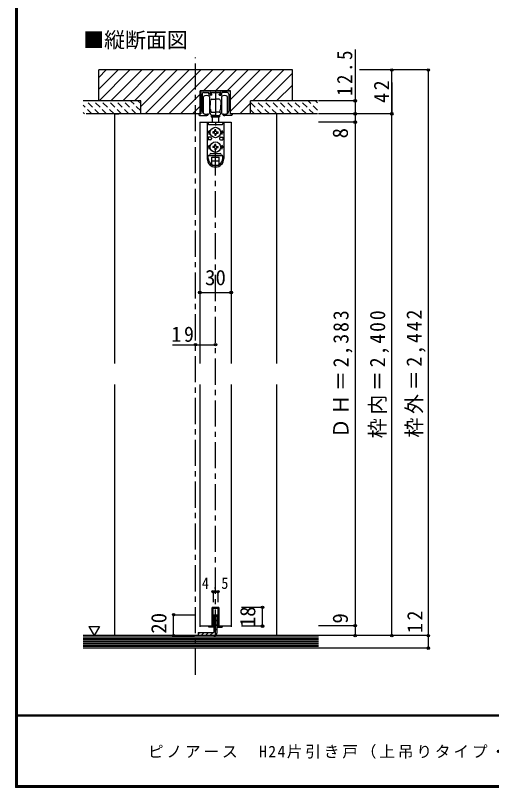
# Model space of a CAD drawing. Units: millimetres at full size, sheet at 1:5. Extents: x -973 to 977, y -718 to 696.
# Drawn here: x -973 to -518, y -701 to 38 of the extents above; entities that cross this region are included whole.
import ezdxf
from ezdxf.enums import TextEntityAlignment as Align

# ---------------------------------------------------------------- set-up
doc = ezdxf.new("R2010")
doc.units = ezdxf.units.MM
doc.header["$LTSCALE"] = 5
doc.header["$PDMODE"] = 32
doc.header["$PDSIZE"] = 2.5
doc.linetypes.add('CHAIN1', pattern=[8, 5, -1, 1, -1])
doc.linetypes.add('DASHED1', pattern=[1.8, 1.2, -0.6])
for name, color, linetype in [('0-1_通り芯', 4, 'CHAIN1'), ('0-3_仕上げ', 2, 'Continuous'), ('0-4_枠', 3, 'Continuous'), ('0-6_扉', 2, 'Continuous'), ('0-7_金物', 7, 'Continuous'), ('0-A_文字', 7, 'Continuous'), ('0-B_寸法', 7, 'Continuous'), ('0-C_ハッチ', 4, 'DASHED1'), ('F-1_枠', 6, 'Continuous'), ('F-A_文字', 7, 'Continuous')]:
    doc.layers.add(name, color=color, linetype=linetype)
doc.styles.add('ＭＳ ゴシック', font='')
doc.styles.get('ＭＳ ゴシック').set_extended_font_data('MS Gothic')

msp = doc.modelspace()

# ---------------------------------------------------------------- linework, layer by layer
at = {"layer": '0-1_通り芯'}
for p, q in [((-801.096, -593.168), (-801.096, -2.5)), ((-782.096, -555.5), (-782.096, -90.5))]:
    msp.add_line(p, q, dxfattribs=at)
at = {"layer": '0-3_仕上げ'}
for p, q in [((-683.596, -555.5), (-908.596, -555.5)), ((-683.596, -567.5), (-908.596, -567.5))]:
    msp.add_line(p, q, dxfattribs=at)
at = {"layer": '0-3_仕上げ', "color": 7}
for p, q in [((-683.596, -557), (-908.596, -557)), ((-683.596, -558.5), (-908.596, -558.5)), ((-683.596, -560), (-908.596, -560)), ((-683.596, -561.5), (-908.596, -561.5)), ((-683.596, -563), (-908.596, -563)), ((-683.596, -564.5), (-908.596, -564.5)), ((-683.596, -566), (-908.596, -566))]:
    msp.add_line(p, q, dxfattribs=at)
at = {"layer": '0-4_枠'}
for p, q in [((-796.496, -56.5), (-905.708, -56.5)), ((-684.596, -56.5), (-767.696, -56.5))]:
    msp.add_line(p, q, dxfattribs=at)
at = {"layer": '0-4_枠', "color": 4}
for p, q in [((-878.596, -56.5), (-874.596, -56.5)), ((-878.596, -56.5), (-878.596, -295.251)), ((-723.596, -56.5), (-727.596, -56.5)), ((-723.596, -295.251), (-723.596, -56.5)), ((-878.596, -315.251), (-878.596, -555.5)), ((-723.596, -555.5), (-723.596, -315.251))]:
    msp.add_line(p, q, dxfattribs=at)
at = {"layer": '0-6_扉', "color": 6}
for p, q in [((-797.096, -64.302), (-797.096, -295.251)), ((-767.096, -64.302), (-767.096, -295.251)), ((-797.096, -315.251), (-797.096, -547)), ((-767.096, -315.251), (-767.096, -547)), ((-778.846, -528.5), (-778.846, -546.5)), ((-785.346, -546.5), (-797.096, -546.5)), ((-767.096, -546.5), (-778.846, -546.5))]:
    msp.add_line(p, q, dxfattribs=at)
msp.add_lwpolyline([(-778.846, -528.5), (-785.346, -528.5), (-785.346, -546.5)], dxfattribs=at)
at = {"layer": '0-7_金物'}
for p, q in [((-785.346, -528.5), (-778.846, -528.5)), ((-779.846, -529.5), (-784.346, -529.5)), ((-784.346, -547.5), (-784.346, -529.5)), ((-779.846, -529.5), (-779.846, -547.5)), ((-778.846, -528.5), (-778.846, -546.5)), ((-784.346, -547.5), (-788.346, -547.5)), ((-779.846, -547.5), (-775.846, -547.5))]:
    msp.add_line(p, q, dxfattribs=at)
at = {"layer": '0-7_金物', "color": 3}
for p, q in [((-783.596, -535.5), (-783.596, -552.5)), ((-783.596, -535.5), (-780.596, -535.5)), ((-780.596, -552.5), (-780.596, -535.5)), ((-798.596, -552.5), (-783.596, -552.5)), ((-798.596, -552.5), (-798.596, -555.5)), ((-783.596, -555.5), (-798.596, -555.5))]:
    msp.add_line(p, q, dxfattribs=at)
at = {"layer": '0-7_金物'}
for points in [[(-788.346, -547.5), (-788.346, -546.5), (-785.346, -546.5), (-785.346, -528.5)], [(-778.846, -546.5), (-775.846, -546.5), (-775.846, -547.5)]]:
    msp.add_lwpolyline(points, dxfattribs=at)
at = {"layer": '0-7_金物', "color": 3}
msp.add_arc((-783.596, -552.5), 3, 270, 0, dxfattribs=at)
at = {"layer": '0-A_文字'}
msp.add_line((-903.031, -546.686), (-898.031, -555.347), dxfattribs=at)
msp.add_lwpolyline([(-903.031, -546.686), (-893.031, -546.686), (-898.031, -555.347)], dxfattribs=at)
at = {"layer": '0-B_寸法', "color": 4}
for p, q in [((-648.596, 5.151), (-648.596, -64.502)), ((-648.596, 5.151), (-648.596, -546)), ((-613.596, -14.5), (-644.352, -14.5)), ((-578.596, -14.5), (-613.596, -14.5)), ((-613.596, -555.5), (-613.596, -14.5)), ((-578.596, -14.5), (-578.596, -567.5)), ((-613.596, -26.5), (-613.596, -56.5)), ((-648.596, -44), (-683.596, -44)), ((-878.596, -56.5), (-874.596, -56.5)), ((-613.596, -56.5), (-683.596, -56.5)), ((-648.596, -64.502), (-683.596, -64.502)), ((-797.096, -227.251), (-767.096, -227.251)), ((-823.096, -277.251), (-782.096, -277.251)), ((-784.346, -513.5), (-779.846, -513.5)), ((-784.346, -513.5), (-784.346, -523.5)), ((-779.846, -513.5), (-779.846, -523.5)), ((-737.096, -528.5), (-757.096, -528.5)), ((-737.096, -546.5), (-737.096, -528.5)), ((-822.096, -555.5), (-822.096, -535.5)), ((-822.096, -535.5), (-802.096, -535.5)), ((-648.596, -546), (-683.596, -546)), ((-648.596, -546), (-648.596, -555.5)), ((-737.096, -546.5), (-757.096, -546.5)), ((-822.096, -555.5), (-802.096, -555.5)), ((-613.596, -555.5), (-683.596, -555.5)), ((-578.596, -555.5), (-613.596, -555.5)), ((-578.596, -567.5), (-683.596, -567.5))]:
    msp.add_line(p, q, dxfattribs=at)
at = {"layer": '0-B_寸法'}
for p, q in [((-893.596, -44), (-893.596, -14.5)), ((-875.219, -14.5), (-893.596, -32.877)), ((-886.533, -14.5), (-893.596, -21.563)), ((-863.905, -14.5), (-893.405, -44)), ((-852.592, -14.5), (-882.092, -44)), ((-841.278, -14.5), (-870.778, -44)), ((-829.964, -14.5), (-859.464, -44)), ((-818.65, -14.5), (-853.596, -49.445)), ((-807.337, -14.5), (-849.337, -56.5)), ((-796.023, -14.5), (-838.023, -56.5)), ((-784.709, -14.5), (-826.709, -56.5)), ((-773.396, -14.5), (-793.396, -34.5)), ((-762.082, -14.5), (-782.082, -34.5)), ((-750.768, -14.5), (-770.768, -34.5)), ((-739.454, -14.5), (-767.596, -42.641)), ((-728.141, -14.5), (-767.596, -53.955)), ((-716.827, -14.5), (-746.327, -44)), ((-708.596, -17.582), (-735.013, -44)), ((-708.596, -28.896), (-723.7, -44)), ((-795.996, -35.5), (-795.996, -41.371)), ((-794.796, -34.5), (-794.977, -34.5)), ((-794.796, -34.5), (-769.196, -34.5)), ((-793.296, -36), (-788.596, -36)), ((-788.296, -37.5), (-788.296, -36.3)), ((-787.096, -37.2), (-787.096, -36.5)), ((-786.596, -36), (-782.615, -36)), ((-782.615, -36), (-782.096, -35.7)), ((-782.096, -34.5), (-782.096, -42.179)), ((-777.096, -37.2), (-777.096, -36.5)), ((-775.896, -37.5), (-775.896, -36.3)), ((-770.896, -36), (-775.596, -36)), ((-768.196, -35.5), (-768.196, -41.142)), ((-853.596, -56.5), (-853.596, -44)), ((-796.596, -37.7), (-815.396, -56.5)), ((-795.996, -38.273), (-795.996, -56.5)), ((-794.796, -37.5), (-794.796, -53.871)), ((-793.696, -56.002), (-793.696, -40.002)), ((-787.696, -40.002), (-787.696, -48.002)), ((-787.696, -44.002), (-787.396, -44.002)), ((-787.196, -44.202), (-787.396, -44.002)), ((-785.896, -38.5), (-787.296, -38.5)), ((-787.196, -44.002), (-787.196, -48.002)), ((-787.096, -44.002), (-787.196, -44.002)), ((-785.896, -37.5), (-786.796, -37.5)), ((-785.596, -38.2), (-785.596, -37.8)), ((-785.596, -42.502), (-782.096, -42.502)), ((-778.596, -42.502), (-782.096, -42.502)), ((-778.596, -38.2), (-778.596, -37.8)), ((-778.296, -37.5), (-777.396, -37.5)), ((-778.296, -38.5), (-776.896, -38.5)), ((-777.096, -44.002), (-776.996, -44.002)), ((-776.996, -44.002), (-776.996, -48.002)), ((-776.996, -44.202), (-776.796, -44.002)), ((-776.496, -44.002), (-776.796, -44.002)), ((-776.496, -40.002), (-776.496, -48.002)), ((-770.496, -56.002), (-770.496, -40.002)), ((-769.396, -37.5), (-769.396, -53.871)), ((-768.196, -38.273), (-768.196, -56.5)), ((-748.596, -56.5), (-748.596, -44)), ((-796.596, -49.014), (-804.082, -56.5)), ((-787.696, -45.502), (-787.196, -45.502)), ((-787.696, -48.002), (-787.696, -56.002)), ((-787.696, -50.502), (-787.196, -50.502)), ((-787.396, -45.502), (-787.196, -45.302)), ((-787.196, -50.702), (-787.396, -50.502)), ((-787.196, -52.002), (-787.196, -48.002)), ((-776.796, -45.502), (-776.996, -45.302)), ((-776.496, -45.502), (-776.996, -45.502)), ((-776.996, -52.002), (-776.996, -48.002)), ((-776.996, -50.702), (-776.796, -50.502)), ((-776.496, -50.502), (-776.996, -50.502)), ((-776.496, -48.002), (-776.496, -56.002)), ((-748.596, -46.269), (-758.827, -56.5)), ((-797.996, -57), (-797.996, -57.5)), ((-797.496, -56.5), (-795.996, -56.5)), ((-797.496, -58), (-790.896, -58)), ((-795.996, -53.902), (-795.996, -53.975)), ((-789.346, -56.951), (-789.346, -57.566)), ((-787.696, -52.002), (-787.396, -52.002)), ((-787.196, -51.802), (-787.396, -52.002)), ((-787.096, -52.002), (-787.196, -52.002)), ((-786.596, -54.002), (-786.596, -52.502)), ((-778.096, -58.302), (-786.096, -58.302)), ((-786.096, -58.302), (-786.096, -59.302)), ((-785.596, -55.002), (-782.096, -55.002)), ((-782.096, -58.002), (-785.596, -58.002)), ((-785.096, -58.002), (-785.096, -58.302)), ((-778.596, -55.002), (-782.096, -55.002)), ((-782.096, -58.002), (-778.596, -58.002)), ((-779.096, -58.002), (-779.096, -58.302)), ((-778.096, -58.302), (-778.096, -59.302)), ((-777.596, -54.002), (-777.596, -52.502)), ((-777.096, -52.002), (-776.996, -52.002)), ((-776.996, -51.802), (-776.796, -52.002)), ((-776.496, -52.002), (-776.796, -52.002)), ((-774.846, -57.566), (-774.846, -56.951)), ((-766.696, -58), (-773.296, -58)), ((-766.696, -56.5), (-768.196, -56.5)), ((-766.196, -57), (-766.196, -57.5)), ((-789.995, -64.302), (-789.995, -99.202)), ((-789.952, -64.302), (-774.152, -64.302)), ((-789.952, -64.302), (-774.152, -64.302)), ((-788.995, -64.302), (-788.995, -65.802)), ((-786.096, -59.302), (-778.096, -59.302)), ((-785.096, -64.302), (-785.096, -59.302)), ((-779.096, -59.302), (-779.096, -64.302)), ((-775.195, -64.302), (-775.195, -65.802)), ((-774.195, -64.302), (-774.195, -99.202)), ((-787.752, -72.302), (-789.595, -74.302)), ((-787.995, -66.802), (-776.195, -66.802)), ((-782.614, -73.783), (-784.545, -73.816)), ((-784.545, -73.816), (-784.545, -74.788)), ((-782.614, -73.783), (-782.581, -71.852)), ((-781.609, -71.852), (-782.581, -71.852)), ((-781.575, -73.783), (-781.609, -71.852)), ((-781.575, -73.783), (-779.645, -73.816)), ((-779.645, -74.788), (-779.645, -73.816)), ((-776.438, -72.302), (-774.595, -74.302)), ((-788.495, -74.302), (-789.595, -74.302)), ((-788.995, -78.802), (-788.995, -81.302)), ((-786.995, -78.802), (-788.995, -78.802)), ((-785.995, -79.802), (-785.995, -80.302)), ((-782.614, -74.822), (-784.545, -74.788)), ((-782.614, -74.822), (-782.581, -76.752)), ((-782.581, -76.752), (-781.609, -76.752)), ((-781.575, -74.822), (-781.609, -76.752)), ((-781.575, -74.822), (-779.645, -74.788)), ((-778.195, -79.802), (-778.195, -80.302)), ((-777.195, -78.802), (-775.195, -78.802)), ((-775.695, -74.302), (-774.595, -74.302)), ((-775.195, -78.802), (-775.195, -81.302)), ((-787.752, -86.302), (-789.595, -88.302)), ((-788.495, -88.302), (-789.595, -88.302)), ((-786.995, -81.302), (-788.995, -81.302)), ((-782.614, -87.783), (-784.545, -87.816)), ((-784.545, -87.816), (-784.545, -88.788)), ((-782.614, -87.783), (-782.581, -85.852)), ((-781.609, -85.852), (-782.581, -85.852)), ((-781.575, -87.783), (-781.609, -85.852)), ((-781.575, -87.783), (-779.645, -87.816)), ((-779.645, -88.788), (-779.645, -87.816)), ((-777.195, -81.302), (-775.195, -81.302)), ((-776.438, -86.302), (-774.595, -88.302)), ((-775.695, -88.302), (-774.595, -88.302)), ((-786.495, -94.302), (-777.695, -94.302)), ((-782.614, -88.822), (-784.545, -88.788)), ((-782.614, -88.822), (-782.581, -90.752)), ((-782.581, -90.752), (-781.609, -90.752)), ((-781.575, -88.822), (-781.609, -90.752)), ((-781.575, -88.822), (-779.645, -88.788)), ((-788.995, -99.202), (-788.995, -96.802)), ((-788.495, -96.302), (-775.695, -96.302)), ((-785.595, -97.802), (-778.595, -97.802)), ((-785.595, -105.149), (-785.595, -97.802)), ((-785.595, -101.302), (-778.595, -101.302)), ((-778.595, -105.149), (-778.595, -97.802)), ((-775.195, -99.202), (-775.195, -96.802)), ((-785.123, -105.402), (-779.066, -105.402))]:
    msp.add_line(p, q, dxfattribs=at)
at = {"layer": '0-B_寸法', "color": 3}
for p, q in [((-767.596, -34.5), (-796.596, -34.5)), ((-796.596, -56.5), (-796.596, -34.5)), ((-767.596, -56.5), (-767.596, -34.5))]:
    msp.add_line(p, q, dxfattribs=at)
at = {"layer": '0-B_寸法', "color": 4, "linetype": 'CHAIN1'}
msp.add_line((-782.096, -34.5), (-782.096, -67.602), dxfattribs=at)
at = {"layer": '0-B_寸法', "color": 2}
for p, q in [((-853.596, -44), (-908.596, -44)), ((-684.596, -44), (-748.596, -44))]:
    msp.add_line(p, q, dxfattribs=at)
at = {"layer": '0-B_寸法', "color": 4, "linetype": 'DASHED1'}
for p, q in [((-893.208, -56.5), (-905.708, -44)), ((-886.137, -56.5), (-898.637, -44)), ((-879.066, -56.5), (-891.566, -44)), ((-871.995, -56.5), (-884.495, -44)), ((-864.924, -56.5), (-877.424, -44)), ((-857.853, -56.5), (-870.353, -44)), ((-853.596, -53.686), (-863.281, -44)), ((-853.596, -46.615), (-856.21, -44)), ((-730.573, -56.5), (-743.073, -44)), ((-723.502, -56.5), (-736.002, -44)), ((-716.431, -56.5), (-728.931, -44)), ((-709.36, -56.5), (-721.86, -44)), ((-702.289, -56.5), (-714.789, -44)), ((-695.218, -56.5), (-707.718, -44)), ((-688.147, -56.5), (-700.647, -44)), ((-684.596, -52.98), (-693.576, -44)), ((-684.596, -45.909), (-686.505, -44)), ((-900.279, -56.5), (-908.596, -48.183)), ((-737.644, -56.5), (-748.596, -45.549)), ((-907.35, -56.5), (-908.596, -55.255)), ((-744.715, -56.5), (-748.596, -52.62))]:
    msp.add_line(p, q, dxfattribs=at)
at = {"layer": '0-B_寸法', "color": 6}
msp.add_line((-797.096, -64.302), (-767.096, -64.302), dxfattribs=at)
at = {"layer": '0-B_寸法'}
for points in [[(-708.596, -44), (-708.596, -14.5), (-893.596, -14.5)], [(-782.096, -35.7), (-781.576, -36), (-777.596, -36)]]:
    msp.add_lwpolyline(points, dxfattribs=at)
for centre in [(-782.095, -74.302), (-782.095, -88.302)]:
    msp.add_circle(centre, 5, dxfattribs=at)
for centre, radius, start, end in [((-794.996, -35.5), 1, 90, 180), ((-793.296, -37.5), 1.5, 90, 180), ((-788.596, -36.3), 0.3, 0, 90), ((-786.596, -36.5), 0.5, 90, 180), ((-777.596, -36.5), 0.5, 0, 90), ((-775.596, -36.3), 0.3, 90, 180), ((-770.896, -37.5), 1.5, 0, 90), ((-769.196, -35.5), 1, 0, 90), ((-790.696, -44.002), 5, 53.1301, 126.8699), ((-787.296, -37.5), 1, 180, 270), ((-786.796, -37.2), 0.3, 180, 270), ((-787.096, -43.502), 0.5, 270, 0), ((-785.596, -43.502), 1, 90, 180), ((-785.896, -37.8), 0.3, 0, 90), ((-785.896, -38.2), 0.3, 270, 0), ((-778.296, -37.8), 0.3, 90, 180), ((-778.296, -38.2), 0.3, 180, 270), ((-778.596, -43.502), 1, 0, 90), ((-777.096, -43.502), 0.5, 180, 270), ((-777.396, -37.2), 0.3, 270, 0), ((-776.896, -37.5), 1, 270, 0), ((-773.496, -44.002), 5, 53.1301, 126.8699), ((-797.496, -57), 0.5, 90, 180), ((-797.496, -57.5), 0.5, 180, 270), ((-792.296, -53.871), 2.5, 180, 235.9442), ((-790.896, -51.8), 5, 235.9442, 283.64168), ((-790.696, -52.002), 5, 233.1301, 306.8699), ((-790.896, -51.8), 6.2, 270, 282.23163), ((-789.646, -56.951), 0.3, 360, 103.64168), ((-789.646, -57.566), 0.3, 282.23163, 0), ((-788.596, -57.002), 2, 0, 63.25632), ((-787.096, -52.502), 0.5, 0, 90), ((-785.596, -54.002), 1, 180, 270), ((-785.596, -57.002), 1, 180, 270), ((-778.596, -54.002), 1, 270, 0), ((-778.596, -57.002), 1, 270, 0), ((-777.096, -52.502), 0.5, 90, 180), ((-775.596, -57.002), 2, 116.74368, 180), ((-773.496, -52.002), 5, 233.1301, 306.8699), ((-774.546, -56.951), 0.3, 76.35832, 180), ((-774.546, -57.566), 0.3, 180, 257.76837), ((-773.296, -51.8), 6.2, 257.76837, 270), ((-773.296, -51.8), 5, 256.35832, 270), ((-773.296, -51.8), 5, 270, 304.0558), ((-771.896, -53.871), 2.5, 304.0558, 0), ((-766.696, -57), 0.5, 0, 90), ((-766.696, -57.5), 0.5, 270, 0), ((-787.995, -65.802), 1, 180, 270), ((-776.195, -65.802), 1, 270, 0), ((-782.095, -74.302), 6.4, 167.82427, 198.20996), ((-782.095, -74.302), 6.4, 341.79004, 12.17573), ((-786.995, -79.802), 1, 0, 90), ((-786.995, -80.302), 1, 270, 0), ((-777.195, -79.802), 1, 90, 180), ((-777.195, -80.302), 1, 180, 270), ((-782.095, -88.302), 6.4, 167.82427, 198.20996), ((-782.095, -88.302), 6.4, 341.79004, 12.17573), ((-788.495, -95.302), 1, 270, 0), ((-786.495, -95.302), 1, 90, 180), ((-777.695, -95.302), 1, 0, 90), ((-775.695, -95.302), 1, 180, 270), ((-782.095, -99.402), 7.9, 180, 0), ((-788.495, -96.802), 0.5, 90, 180), ((-782.095, -99.202), 6.9, 180, 0), ((-775.695, -96.802), 0.5, 0, 90)]:
    msp.add_arc(centre, radius, start, end, dxfattribs=at)
for p in [(-613.596, -14.5), (-578.596, -14.5), (-648.596, -44), (-648.596, -56.5), (-613.596, -56.5), (-648.596, -64.502), (-797.096, -227.251), (-767.096, -227.251), (-801.096, -277.251), (-782.096, -277.251), (-784.346, -513.5), (-779.846, -513.5), (-737.096, -528.5), (-822.096, -535.5), (-737.096, -546.5), (-648.596, -546), (-822.096, -555.5), (-648.596, -555.5), (-613.596, -555.5), (-578.596, -555.5), (-578.596, -567.5)]:
    msp.add_point(p, dxfattribs=at)
at = {"layer": '0-C_ハッチ', "linetype": 'Continuous'}
for p, q in [((-783.596, -538.982), (-780.596, -535.982)), ((-783.596, -543.225), (-780.596, -540.225)), ((-783.596, -547.468), (-780.596, -544.468)), ((-798.596, -553.982), (-797.113, -552.5)), ((-795.87, -555.5), (-792.871, -552.5)), ((-791.628, -555.5), (-788.628, -552.5)), ((-787.385, -555.5), (-784.385, -552.5)), ((-783.596, -551.71), (-780.596, -548.71)), ((-783.102, -555.459), (-780.636, -552.993))]:
    msp.add_line(p, q, dxfattribs=at)
at = {"layer": 'F-1_枠'}
for p, q in [((-973.347, 695.833), (-973.347, -700.833)), ((-972.514, 695.833), (-972.514, -700.833)), ((-971.68, 695.833), (-971.68, -700.833)), ((976.653, -631.667), (-973.347, -631.667)), ((976.653, -632.5), (-973.347, -632.5)), ((976.653, -699.167), (-973.347, -699.167)), ((976.653, -700), (-973.347, -700)), ((976.653, -700.833), (-973.347, -700.833))]:
    msp.add_line(p, q, dxfattribs=at)

# ---------------------------------------------------------------- texts
at = {"layer": '0-A_文字', "style": 'ＭＳ ゴシック'}
msp.add_text('■縦断面図', height=14.66, dxfattribs=at).set_placement((-908.596, 2.5), align=Align.BOTTOM_LEFT)
at = {"layer": '0-B_寸法', "style": 'ＭＳ ゴシック'}
for s, p in [('8', (-651.096, -79.951)), ('18', (-739.596, -547.5)), ('20', (-824.596, -553.707)), ('9', (-651.096, -544))]:
    msp.add_text(s, height=14.66, rotation=90, dxfattribs=at).set_placement(p, align=Align.BOTTOM_LEFT)
msp.add_text('30', height=14.66, dxfattribs=at).set_placement((-792.096, -224.751), align=Align.BOTTOM_LEFT)
at = {"layer": '0-B_寸法', "char_height": 14.66, "attachment_point": 7, "rotation": 90, "style": 'ＭＳ ゴシック'}
for s, insert in [('\\T1.28;\\W0.9;12.5', (-651.096, -39.353)), ('\\T1.27;\\W0.95;42', (-616.096, -45.959)), ('\\T1.19;\\W0.95;ＤＨ＝2,383', (-651.096, -366.72)), ('\\T1.19;\\W0.95;枠内＝2,400', (-616.096, -366.72)), ('\\T1.19;\\W0.95;枠外＝2,442', (-581.096, -366.064)), ('\\T1.27;\\W0.95;12', (-584.204, -553.073))]:
    msp.add_mtext(s, dxfattribs=dict(at, insert=insert))
at = {"layer": '0-B_寸法', "attachment_point": 7, "style": 'ＭＳ ゴシック'}
for s, insert, char_height in [('\\T1.27;\\W0.95;19', (-824.221, -274.751), 14.66), ('\\T1.38;\\W0.9;4.5', (-795.096, -511), 11)]:
    msp.add_mtext(s, dxfattribs=dict(at, insert=insert, char_height=char_height))
at = {"layer": 'F-A_文字', "insert": (-846.68, -673.333), "char_height": 11, "attachment_point": 7, "style": 'ＭＳ ゴシック'}
msp.add_mtext('\\T1.18;ピノアース\u3000H24片引き戸（上吊りタイプ・天井レール埋込）固定枠155㎜幅\u3000２方枠', dxfattribs=at)

doc.saveas('drawing.dxf')
